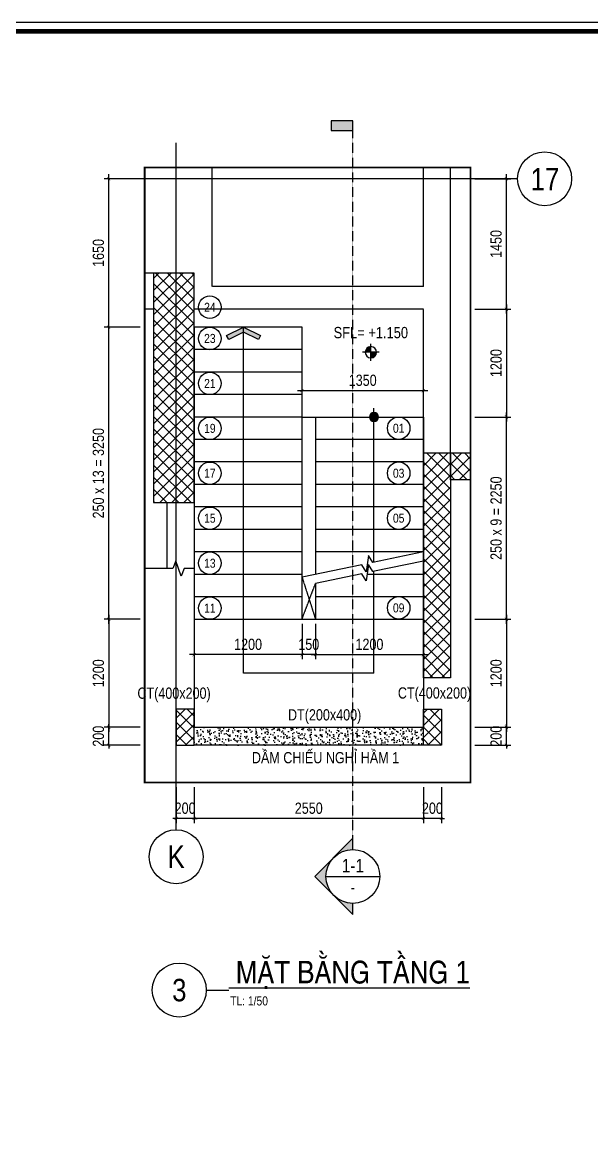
# Model space of a CAD drawing. Header units: millimetres. Extents: x 379264 to 1158416, y -283062 to 356890.
# Drawn here: x 918241 to 924574, y -14598 to -2202 of the extents above; entities that cross this region are included whole.
import ezdxf
from ezdxf.enums import TextEntityAlignment as Align

# ---------------------------------------------------------------- set-up
doc = ezdxf.new("R2010")
doc.units = ezdxf.units.MM
for name, pattern in [('BLOCK C - CHI TIET THANG 7 - 15T$0$$0$HIDDEN', [0.375, 0.25, -0.125]), ('BLOCK C - CHI TIET THANG 7 - 15T$0$HIDDEN', [0.375, 0.25, -0.125]), ('CENTER', [2, 1.25, -0.25, 0.25, -0.25]), ('HIDDEN', [9.525, 6.35, -3.175]), ('mb_loi thang 2-19 twa$0$Core 1A$0$Hidden10.5', [1.5, 1, -0.5])]:
    doc.linetypes.add(name, pattern=pattern)
for name, color, linetype in [('01PM. TEXT A', 3, 'Continuous'), ('02PM. TEXT B', 4, 'Continuous'), ('03PM. TEXT C', 1, 'Continuous'), ('04PM. THIN', 7, 'Continuous'), ('05PM. FRAME', 4, 'Continuous'), ('06PM. HIDDEN', 4, 'HIDDEN'), ('07PM. WACO', 6, 'Continuous'), ('11PM. DIM', 2, 'Continuous'), ('12PM. GRID', 8, 'CENTER'), ('13PM. HATCH', 8, 'Continuous'), ('BLOCK C - CHI TIET THANG 7 - 15T$0$Ghi chu ban ve', 3, 'Continuous'), ('BLOCK C - CHI TIET THANG 7 - 15T$0$Ky hieu Truc', 1, 'Continuous'), ('BLOCK C - CHI TIET THANG 7 - 15T$0$Number Step', 94, 'Continuous'), ('MB Ham 1$0$Staircase', 30, 'Continuous'), ('MB_Cot tang 1$0$Concrete Line', 6, 'Continuous'), ('mb_loi thang 2-19 twa$0$Opening Hidden', 154, 'mb_loi thang 2-19 twa$0$Core 1A$0$Hidden10.5')]:
    doc.layers.add(name, color=color, linetype=linetype)
doc.styles.add('[PMDC2013]STYLE', font='arial.ttf', dxfattribs={"width": 0.8})
doc.styles.add('BLOCK B - CHI TIET THANG 5$0$VNI-HelveC', font='VHELVCN_0.TTF')
doc.styles.add('BLOCK C - CHI TIET THANG 7 - 15T$0$$0$Title Block Bold', font='VHELVEB_0.TTF')
doc.styles.add('BLOCK C - CHI TIET THANG 7 - 15T$0$VNI-HelveC', font='VHELVCN_0.TTF')
doc.styles.add('BLOCK C - CHI TIET THANG 7 - 15T$0$VNI-HelveCB', font='VHELVCB_0.TTF')
doc.dimstyles.new('BLOCK A - CHI TIET THANG 1$0$Dim 50 (A1-A2)', dxfattribs={"dimscale": 50, "dimtxt": 2.5, "dimasz": 0.7, "dimexe": 1, "dimexo": 1, "dimgap": 1, "dimtad": 1, "dimdec": 0, "dimzin": 12, "dimdsep": 46, "dimtxsty": '[PMDC2013]STYLE', "dimblk": 'ARCHTICK', "dimcen": 0, "dimdle": 1, "dimclrd": 2, "dimclre": 2, "dimclrt": 4, "dimadec": 0, "dimazin": 0, "dimtfac": 1, "dimtdec": 0, "dimtix": 1, "dimtmove": 2, "dimatfit": 3, "dimldrblk": 'ARCHTICK', "dimfxl": 1, "dimtolj": 1, "dimtzin": 0, "dimarcsym": 0})

# ---------------------------------------------------------------- blocks, each defined once
blk = doc.blocks.new('BLOCK C - CHI TIET THANG 7 - 15T$0$HTT-Title')
at = {"lineweight": -2}
blk.add_line((6, 0), (11, 0), dxfattribs=at)
at = {"linetype": 'ByBlock', "lineweight": -2}
blk.add_circle((0, 0), 6, dxfattribs=at)
at = {"linetype": 'ByBlock', "lineweight": -2, "style": 'BLOCK C - CHI TIET THANG 7 - 15T$0$VNI-HelveCB'}
blk.add_attdef('DWG.NAME', text='', height=5, dxfattribs=at).set_placement((11, 0), align=Align.BOTTOM_LEFT)
blk.add_attdef('NUMBER', text='', height=5, dxfattribs=at).set_placement((0, 0), align=Align.MIDDLE_CENTER)
at = {"linetype": 'ByBlock', "lineweight": -2, "style": 'BLOCK C - CHI TIET THANG 7 - 15T$0$VNI-HelveC'}
blk.add_attdef('SCALE', text='', height=2, dxfattribs=at).set_placement((11.32, -1.41), align=Align.TOP_LEFT)
blk = doc.blocks.new('*U939')
blk.add_hatch(color=256).paths.add_polyline_path([(-480, 16811), (-480, 16597), (0, 16597), (0, 16811)])
h = blk.add_hatch(color=256)
edge = h.paths.add_edge_path()
edge.add_line((0, 600), (0, 849))
edge.add_line((0, 849), (-849, 0))
edge.add_line((-849, 0), (0, -849))
edge.add_line((0, -849), (0, -600))
edge.add_arc((0, 0), 600, 90, 270, ccw=False)
at = {"linetype": 'BLOCK C - CHI TIET THANG 7 - 15T$0$$0$HIDDEN', "ltscale": 10}
blk.add_line((0, 600), (0, 16811), dxfattribs=at)
blk.add_line((-600, 0), (600, 0))
blk.add_lwpolyline([(-480, 16811), (-480, 16597), (0, 16597), (0, 16811)], close=True)
blk.add_lwpolyline([(0, 600), (0, 849), (-849, 0), (0, -849), (0, -600, -1)], format="xyb", close=True)
blk.add_circle((0, 0), 600)
at = {"style": 'BLOCK C - CHI TIET THANG 7 - 15T$0$$0$Title Block Bold', "flags": 8}
blk.add_attdef('VIEWNUMBER', text='', height=300, dxfattribs=at).set_placement((0, 0), align=Align.BOTTOM_CENTER)
blk.add_attdef('DRAWINGREFERENCE', text='', height=250, dxfattribs=at).set_placement((0, -120), align=Align.TOP_CENTER)
blk = doc.blocks.new('*U962')
at = {"layer": '13PM. HATCH'}
h = blk.add_hatch(dxfattribs=at)
h.set_pattern_fill('ANSI37', color=256, scale=30, style=0)
h.set_pattern_definition([(45, (50, -2250), (-67.352, 67.352), []), (135, (50, -2250), (-67.352, -67.352), [])])
h.paths.add_polyline_path([(-200, 150), (-200, -2400), (250, -2400), (250, 150)])
at = {"layer": '07PM. WACO'}
blk.add_lwpolyline([(-200, 150), (-200, -2400), (250, -2400), (250, 150)], close=True, dxfattribs=at)
blk = doc.blocks.new('*U963')
at = {"layer": '13PM. HATCH'}
h = blk.add_hatch(dxfattribs=at)
h.set_pattern_fill('ANSI37', color=256, scale=30, style=0)
h.set_pattern_definition([(45, (-2400, 3e-14), (-67.352, 67.352), []), (135, (-2400, 3e-14), (-67.352, -67.352), [])])
h.paths.add_polyline_path([(-2450, 150), (-2450, -150), (50, -150), (50, 150)])
at = {"layer": '07PM. WACO'}
blk.add_lwpolyline([(-2450, 150), (-2450, -150), (50, -150), (50, 150)], close=True, dxfattribs=at)
blk = doc.blocks.new('BLOCK C - CHI TIET THANG 7 - 15T$0$HTT-Grid')
at = {"layer": '05PM. FRAME', "linetype": 'ByBlock', "lineweight": -2}
blk.add_line((0, -2.5), (0, 0), dxfattribs=at)
blk.add_circle((0, -8.5), 6, dxfattribs=at)
at = {"layer": '03PM. TEXT C', "linetype": 'ByBlock', "lineweight": -2, "style": 'BLOCK C - CHI TIET THANG 7 - 15T$0$VNI-HelveC'}
blk.add_attdef('GRID', text='', height=5, dxfattribs=at).set_placement((0, -8.5), align=Align.MIDDLE)
blk = doc.blocks.new('_ArchTick')
at = {"color": 0, "linetype": 'ByBlock', "const_width": 0.15}
blk.add_lwpolyline([(-0.5, -0.5), (0.5, 0.5)], dxfattribs=at)
blk = doc.blocks.new('*D936')
at = {"layer": '11PM. DIM', "color": 2, "lineweight": -2, "transparency": 16777216}
for p, q in [((200, -6766), (200, -7166)), ((2750, -6766), (2750, -7166)), ((2800, -7116), (150, -7116))]:
    blk.add_line(p, q, dxfattribs=at)
at = {"layer": 'Defpoints', "color": 0, "transparency": 16777216}
for p in [(200, -6716), (2750, -6716), (200, -7116)]:
    blk.add_point(p, dxfattribs=at)
at = {"layer": '11PM. DIM', "color": 2, "lineweight": -2, "transparency": 16777216, "xscale": 35, "yscale": 35, "zscale": 35, "rotation": 180}
blk.add_blockref('_ArchTick', (200, -7116), dxfattribs=at)
at = {"layer": '11PM. DIM', "color": 2, "lineweight": -2, "transparency": 16777216, "xscale": 35, "yscale": 35, "zscale": 35}
blk.add_blockref('_ArchTick', (2750, -7116), dxfattribs=at)
at = {"layer": '11PM. DIM', "color": 4, "transparency": 16777216, "insert": (1475, -7002), "char_height": 125, "attachment_point": 5, "style": '[PMDC2013]STYLE'}
blk.add_mtext('\\A1;2550', dxfattribs=at)
blk = doc.blocks.new('*D937')
at = {"layer": '11PM. DIM', "color": 2, "lineweight": -2, "transparency": 16777216}
for p, q in [((0, -6766), (0, -7166)), ((200, -6766), (200, -7166)), ((0, -7116), (-35, -7116)), ((200, -7116), (0, -7116)), ((200, -7116), (235, -7116))]:
    blk.add_line(p, q, dxfattribs=at)
at = {"layer": 'Defpoints', "color": 0, "transparency": 16777216}
for p in [(0, -6716), (200, -6716), (0, -7116)]:
    blk.add_point(p, dxfattribs=at)
at = {"layer": '11PM. DIM', "color": 2, "lineweight": -2, "transparency": 16777216, "xscale": 35, "yscale": 35, "zscale": 35}
blk.add_blockref('_ArchTick', (0, -7116), dxfattribs=at)
at = {"layer": '11PM. DIM', "color": 2, "lineweight": -2, "transparency": 16777216, "xscale": 35, "yscale": 35, "zscale": 35, "rotation": 180}
blk.add_blockref('_ArchTick', (200, -7116), dxfattribs=at)
at = {"layer": '11PM. DIM', "color": 4, "transparency": 16777216, "insert": (100, -7002), "char_height": 125, "attachment_point": 5, "style": '[PMDC2013]STYLE'}
blk.add_mtext('\\A1;200', dxfattribs=at)
blk = doc.blocks.new('*D938')
at = {"layer": '11PM. DIM', "color": 2, "lineweight": -2, "transparency": 16777216}
for p, q in [((2750, -6766), (2750, -7166)), ((2950, -6766), (2950, -7166)), ((2750, -7116), (2715, -7116)), ((2950, -7116), (2750, -7116)), ((2950, -7116), (2985, -7116))]:
    blk.add_line(p, q, dxfattribs=at)
at = {"layer": 'Defpoints', "color": 0, "transparency": 16777216}
for p in [(2750, -6716), (2950, -6716), (2750, -7116)]:
    blk.add_point(p, dxfattribs=at)
at = {"layer": '11PM. DIM', "color": 2, "lineweight": -2, "transparency": 16777216, "xscale": 35, "yscale": 35, "zscale": 35}
blk.add_blockref('_ArchTick', (2750, -7116), dxfattribs=at)
at = {"layer": '11PM. DIM', "color": 2, "lineweight": -2, "transparency": 16777216, "xscale": 35, "yscale": 35, "zscale": 35, "rotation": 180}
blk.add_blockref('_ArchTick', (2950, -7116), dxfattribs=at)
at = {"layer": '11PM. DIM', "color": 4, "transparency": 16777216, "insert": (2850, -7002), "char_height": 125, "attachment_point": 5, "style": '[PMDC2013]STYLE'}
blk.add_mtext('\\A1;200', dxfattribs=at)
blk = doc.blocks.new('BLOCK C - CHI TIET THANG 7 - 15T$0$Number Step')
at = {"color": 0, "linetype": 'ByBlock'}
blk.add_circle((0, 0), 2.5, dxfattribs=at)
at = {"color": 0, "linetype": 'ByBlock', "lineweight": -2, "style": 'BLOCK C - CHI TIET THANG 7 - 15T$0$VNI-HelveCB'}
blk.add_attdef('TEXT', text='', height=2, dxfattribs=at).set_placement((0, 0), align=Align.MIDDLE)
blk = doc.blocks.new('MB Ham 1$0$Dot')
at = {"linetype": 'ByBlock', "lineweight": -2}
h = blk.add_hatch(color=0, dxfattribs=at)
edge = h.paths.add_edge_path()
edge.add_arc((0, 0), 0.5, 0, 360)
at = {"color": 0, "linetype": 'ByBlock', "lineweight": -2}
blk.add_line((0, -1), (0, 1), dxfattribs=at)
blk.add_circle((0, 0), 0.5, dxfattribs=at)
blk = doc.blocks.new('MB Ham 1$0$Arrow 60')
at = {"linetype": 'ByBlock', "lineweight": -2}
h = blk.add_hatch(color=0, dxfattribs=at)
h.paths.add_polyline_path([(1.88, 0.94), (1.65, 1.38), (0, 0.56), (-1.65, 1.38), (-1.88, 0.94), (0, 0)], flags=17)
h.paths.add_polyline_path([(1.65, 1.38), (1.88, 0.94), (0, 0), (-1.88, 0.94), (-1.65, 1.38), (0, 0.56)])
blk.add_hatch(color=0, dxfattribs=at).paths.add_polyline_path([(1.65, 1.38), (1.88, 0.94), (0, 0), (-1.88, 0.94), (-1.65, 1.38), (0, 0.56)])
at = {"color": 0, "linetype": 'ByBlock', "lineweight": -2}
blk.add_lwpolyline([(1.65, 1.38), (1.88, 0.94), (0, 0), (-1.88, 0.94), (-1.65, 1.38), (0, 0.56)], close=True, dxfattribs=at)
blk = doc.blocks.new('*D968')
at = {"layer": '11PM. DIM', "color": 2, "lineweight": -2, "transparency": 16777216}
for p, q in [((920152, -8893), (920152, -9286)), ((921352, -8893), (921352, -9286)), ((921402, -9236), (920102, -9236))]:
    blk.add_line(p, q, dxfattribs=at)
at = {"layer": 'Defpoints', "color": 0, "transparency": 16777216}
for p in [(920152, -8843), (921352, -8843), (920152, -9236)]:
    blk.add_point(p, dxfattribs=at)
at = {"layer": '11PM. DIM', "color": 2, "lineweight": -2, "transparency": 16777216, "xscale": 35, "yscale": 35, "zscale": 35, "rotation": 180}
blk.add_blockref('_ArchTick', (920152, -9236), dxfattribs=at)
at = {"layer": '11PM. DIM', "color": 2, "lineweight": -2, "transparency": 16777216, "xscale": 35, "yscale": 35, "zscale": 35}
blk.add_blockref('_ArchTick', (921352, -9236), dxfattribs=at)
at = {"layer": '11PM. DIM', "color": 4, "transparency": 16777216, "insert": (920752, -9122), "char_height": 125, "attachment_point": 5, "style": '[PMDC2013]STYLE'}
blk.add_mtext('\\A1;1200', dxfattribs=at)
blk = doc.blocks.new('*D969')
at = {"layer": '11PM. DIM', "color": 2, "lineweight": -2, "transparency": 16777216}
for p, q in [((921502, -8893), (921502, -9286)), ((922702, -8893), (922702, -9286)), ((921452, -9236), (922752, -9236))]:
    blk.add_line(p, q, dxfattribs=at)
at = {"layer": 'Defpoints', "color": 0, "transparency": 16777216}
for p in [(921502, -8843), (922702, -8843), (922702, -9236)]:
    blk.add_point(p, dxfattribs=at)
at = {"layer": '11PM. DIM', "color": 2, "lineweight": -2, "transparency": 16777216, "xscale": 35, "yscale": 35, "zscale": 35, "rotation": 180}
blk.add_blockref('_ArchTick', (921502, -9236), dxfattribs=at)
at = {"layer": '11PM. DIM', "color": 2, "lineweight": -2, "transparency": 16777216, "xscale": 35, "yscale": 35, "zscale": 35}
blk.add_blockref('_ArchTick', (922702, -9236), dxfattribs=at)
at = {"layer": '11PM. DIM', "color": 4, "transparency": 16777216, "insert": (922102, -9122), "char_height": 125, "attachment_point": 5, "style": '[PMDC2013]STYLE'}
blk.add_mtext('\\A1;1200', dxfattribs=at)
blk = doc.blocks.new('BLOCK B - CHI TIET THANG 5$0$13123123213')
at = {"linetype": 'ByBlock'}
h = blk.add_hatch(color=0, dxfattribs=at)
h.paths.add_polyline_path([(0, 1), (0, 0), (1, 0, 0.414214)])
h.paths.add_polyline_path([(0, 0), (-1, 0, 0.414214), (0, -1)])
at = {"color": 0, "linetype": 'ByBlock'}
for p, q in [((-1.5, 0), (1.5, 0)), ((0, -1.5), (0, 1.5))]:
    blk.add_line(p, q, dxfattribs=at)
blk.add_circle((0, 0), 1, dxfattribs=at)
at = {"color": 0, "linetype": 'ByBlock', "lineweight": -2, "style": 'BLOCK B - CHI TIET THANG 5$0$VNI-HelveC'}
for tag, p in [('TEXT1', (0, 10.5)), ('TEXT2', (0, 7)), ('TEXT3', (0, 3.5))]:
    blk.add_attdef(tag, text='', height=2, dxfattribs=at).set_placement(p, align=Align.MIDDLE_CENTER)
blk = doc.blocks.new('*D970')
at = {"layer": '11PM. DIM', "color": 2, "lineweight": -2, "transparency": 16777216}
for p, q in [((921352, -8893), (921352, -9286)), ((921502, -8893), (921502, -9286)), ((921352, -9236), (921317, -9236)), ((921502, -9236), (921352, -9236)), ((921502, -9236), (921537, -9236))]:
    blk.add_line(p, q, dxfattribs=at)
at = {"layer": 'Defpoints', "color": 0, "transparency": 16777216}
for p in [(921352, -8843), (921502, -8843), (921352, -9236)]:
    blk.add_point(p, dxfattribs=at)
at = {"layer": '11PM. DIM', "color": 2, "lineweight": -2, "transparency": 16777216, "xscale": 35, "yscale": 35, "zscale": 35}
blk.add_blockref('_ArchTick', (921352, -9236), dxfattribs=at)
at = {"layer": '11PM. DIM', "color": 2, "lineweight": -2, "transparency": 16777216, "xscale": 35, "yscale": 35, "zscale": 35, "rotation": 180}
blk.add_blockref('_ArchTick', (921502, -9236), dxfattribs=at)
at = {"layer": '11PM. DIM', "color": 4, "transparency": 16777216, "insert": (921427, -9122), "char_height": 125, "attachment_point": 5, "style": '[PMDC2013]STYLE'}
blk.add_mtext('\\A1;150', dxfattribs=at)
blk = doc.blocks.new('*D982')
at = {"layer": '11PM. DIM', "color": 2, "lineweight": -2, "transparency": 16777216}
for p, q in [((923625, -10043), (923625, -10008)), ((923275, -10043), (923675, -10043)), ((923625, -10243), (923625, -10043)), ((923275, -10243), (923675, -10243)), ((923625, -10243), (923625, -10278))]:
    blk.add_line(p, q, dxfattribs=at)
at = {"layer": 'Defpoints', "color": 0, "transparency": 16777216}
for p in [(923225, -10043), (923625, -10043), (923225, -10243)]:
    blk.add_point(p, dxfattribs=at)
at = {"layer": '11PM. DIM', "color": 2, "lineweight": -2, "transparency": 16777216, "xscale": 35, "yscale": 35, "zscale": 35}
for p, rotation in [((923625, -10043), 270), ((923625, -10243), 90)]:
    blk.add_blockref('_ArchTick', p, dxfattribs=dict(at, rotation=rotation))
at = {"layer": '11PM. DIM', "color": 4, "transparency": 16777216, "insert": (923511, -10143), "char_height": 125, "attachment_point": 5, "rotation": 90, "style": '[PMDC2013]STYLE'}
blk.add_mtext('\\A1;200', dxfattribs=at)
blk = doc.blocks.new('*D983')
at = {"layer": '11PM. DIM', "color": 2, "lineweight": -2, "transparency": 16777216}
for p, q in [((923625, -8893), (923625, -6543)), ((923275, -6593), (923675, -6593)), ((923275, -8843), (923675, -8843))]:
    blk.add_line(p, q, dxfattribs=at)
at = {"layer": 'Defpoints', "color": 0, "transparency": 16777216}
for p in [(923225, -6593), (923625, -6593), (923225, -8843)]:
    blk.add_point(p, dxfattribs=at)
at = {"layer": '11PM. DIM', "color": 2, "lineweight": -2, "transparency": 16777216, "xscale": 35, "yscale": 35, "zscale": 35}
for p, rotation in [((923625, -6593), 90), ((923625, -8843), 270)]:
    blk.add_blockref('_ArchTick', p, dxfattribs=dict(at, rotation=rotation))
at = {"layer": '11PM. DIM', "color": 4, "transparency": 16777216, "insert": (923511, -7718), "char_height": 125, "attachment_point": 5, "rotation": 90, "style": '[PMDC2013]STYLE'}
blk.add_mtext('\\A1;250 x 9 = 2250', dxfattribs=at)
blk = doc.blocks.new('*D984')
at = {"layer": '11PM. DIM', "color": 2, "lineweight": -2, "transparency": 16777216}
for p, q in [((923625, -8793), (923625, -10093)), ((923275, -8843), (923675, -8843)), ((923275, -10043), (923675, -10043))]:
    blk.add_line(p, q, dxfattribs=at)
at = {"layer": 'Defpoints', "color": 0, "transparency": 16777216}
for p in [(923225, -8843), (923225, -10043), (923625, -10043)]:
    blk.add_point(p, dxfattribs=at)
at = {"layer": '11PM. DIM', "color": 2, "lineweight": -2, "transparency": 16777216, "xscale": 35, "yscale": 35, "zscale": 35}
for p, rotation in [((923625, -8843), 90), ((923625, -10043), 270)]:
    blk.add_blockref('_ArchTick', p, dxfattribs=dict(at, rotation=rotation))
at = {"layer": '11PM. DIM', "color": 4, "transparency": 16777216, "insert": (923511, -9443), "char_height": 125, "attachment_point": 5, "rotation": 90, "style": '[PMDC2013]STYLE'}
blk.add_mtext('\\A1;1200', dxfattribs=at)
blk = doc.blocks.new('*D985')
at = {"layer": '11PM. DIM', "color": 2, "lineweight": -2, "transparency": 16777216}
for p, q in [((923275, -5393), (923675, -5393)), ((923625, -5343), (923625, -6643)), ((923275, -6593), (923675, -6593))]:
    blk.add_line(p, q, dxfattribs=at)
at = {"layer": 'Defpoints', "color": 0, "transparency": 16777216}
for p in [(923225, -5393), (923225, -6593), (923625, -6593)]:
    blk.add_point(p, dxfattribs=at)
at = {"layer": '11PM. DIM', "color": 2, "lineweight": -2, "transparency": 16777216, "xscale": 35, "yscale": 35, "zscale": 35}
for p, rotation in [((923625, -5393), 90), ((923625, -6593), 270)]:
    blk.add_blockref('_ArchTick', p, dxfattribs=dict(at, rotation=rotation))
at = {"layer": '11PM. DIM', "color": 4, "transparency": 16777216, "insert": (923511, -5993), "char_height": 125, "attachment_point": 5, "rotation": 90, "style": '[PMDC2013]STYLE'}
blk.add_mtext('\\A1;1200', dxfattribs=at)
blk = doc.blocks.new('*D986')
at = {"layer": '11PM. DIM', "color": 2, "lineweight": -2, "transparency": 16777216}
for p, q in [((923275, -3943), (923675, -3943)), ((923625, -5443), (923625, -3893)), ((923275, -5393), (923675, -5393))]:
    blk.add_line(p, q, dxfattribs=at)
at = {"layer": 'Defpoints', "color": 0, "transparency": 16777216}
for p in [(923225, -3943), (923625, -3943), (923225, -5393)]:
    blk.add_point(p, dxfattribs=at)
at = {"layer": '11PM. DIM', "color": 2, "lineweight": -2, "transparency": 16777216, "xscale": 35, "yscale": 35, "zscale": 35}
for p, rotation in [((923625, -3943), 90), ((923625, -5393), 270)]:
    blk.add_blockref('_ArchTick', p, dxfattribs=dict(at, rotation=rotation))
at = {"layer": '11PM. DIM', "color": 4, "transparency": 16777216, "insert": (923511, -4668), "char_height": 125, "attachment_point": 5, "rotation": 90, "style": '[PMDC2013]STYLE'}
blk.add_mtext('\\A1;1450', dxfattribs=at)
blk = doc.blocks.new('*D987')
at = {"layer": '11PM. DIM', "color": 2, "lineweight": -2, "transparency": 16777216}
for p, q in [((921302, -6299), (922752, -6299)), ((921352, -6543), (921352, -6249)), ((922702, -6543), (922702, -6249))]:
    blk.add_line(p, q, dxfattribs=at)
at = {"layer": 'Defpoints', "color": 0, "transparency": 16777216}
for p in [(922702, -6299), (921352, -6593), (922702, -6593)]:
    blk.add_point(p, dxfattribs=at)
at = {"layer": '11PM. DIM', "color": 2, "lineweight": -2, "transparency": 16777216, "xscale": 35, "yscale": 35, "zscale": 35, "rotation": 180}
blk.add_blockref('_ArchTick', (921352, -6299), dxfattribs=at)
at = {"layer": '11PM. DIM', "color": 2, "lineweight": -2, "transparency": 16777216, "xscale": 35, "yscale": 35, "zscale": 35}
blk.add_blockref('_ArchTick', (922702, -6299), dxfattribs=at)
at = {"layer": '11PM. DIM', "color": 4, "transparency": 16777216, "insert": (922027, -6185), "char_height": 125, "attachment_point": 5, "style": '[PMDC2013]STYLE'}
blk.add_mtext('\\A1;1350', dxfattribs=at)
blk = doc.blocks.new('*D988')
at = {"layer": '11PM. DIM', "color": 2, "lineweight": -2, "transparency": 16777216}
for p, q in [((919202, -8893), (919202, -5543)), ((919552, -5593), (919152, -5593)), ((919552, -8843), (919152, -8843))]:
    blk.add_line(p, q, dxfattribs=at)
at = {"layer": 'Defpoints', "color": 0, "transparency": 16777216}
for p in [(919202, -5593), (919602, -5593), (919602, -8843)]:
    blk.add_point(p, dxfattribs=at)
at = {"layer": '11PM. DIM', "color": 2, "lineweight": -2, "transparency": 16777216, "xscale": 35, "yscale": 35, "zscale": 35}
for p, rotation in [((919202, -5593), 90), ((919202, -8843), 270)]:
    blk.add_blockref('_ArchTick', p, dxfattribs=dict(at, rotation=rotation))
at = {"layer": '11PM. DIM', "color": 4, "transparency": 16777216, "insert": (919088, -7218), "char_height": 125, "attachment_point": 5, "rotation": 90, "style": '[PMDC2013]STYLE'}
blk.add_mtext('\\A1;250 x 13 = 3250', dxfattribs=at)
blk = doc.blocks.new('*D989')
at = {"layer": '11PM. DIM', "color": 2, "lineweight": -2, "transparency": 16777216}
for p, q in [((919552, -3943), (919152, -3943)), ((919202, -5643), (919202, -3893)), ((919552, -5593), (919152, -5593))]:
    blk.add_line(p, q, dxfattribs=at)
at = {"layer": 'Defpoints', "color": 0, "transparency": 16777216}
for p in [(919202, -3943), (919602, -3943), (919602, -5593)]:
    blk.add_point(p, dxfattribs=at)
at = {"layer": '11PM. DIM', "color": 2, "lineweight": -2, "transparency": 16777216, "xscale": 35, "yscale": 35, "zscale": 35}
for p, rotation in [((919202, -3943), 90), ((919202, -5593), 270)]:
    blk.add_blockref('_ArchTick', p, dxfattribs=dict(at, rotation=rotation))
at = {"layer": '11PM. DIM', "color": 4, "transparency": 16777216, "insert": (919088, -4768), "char_height": 125, "attachment_point": 5, "rotation": 90, "style": '[PMDC2013]STYLE'}
blk.add_mtext('\\A1;1650', dxfattribs=at)
blk = doc.blocks.new('*D990')
at = {"layer": '11PM. DIM', "color": 2, "lineweight": -2, "transparency": 16777216}
for p, q in [((919202, -10043), (919202, -10008)), ((919552, -10043), (919152, -10043)), ((919202, -10243), (919202, -10043)), ((919552, -10243), (919152, -10243)), ((919202, -10243), (919202, -10278))]:
    blk.add_line(p, q, dxfattribs=at)
at = {"layer": 'Defpoints', "color": 0, "transparency": 16777216}
for p in [(919202, -10043), (919602, -10043), (919602, -10243)]:
    blk.add_point(p, dxfattribs=at)
at = {"layer": '11PM. DIM', "color": 2, "lineweight": -2, "transparency": 16777216, "xscale": 35, "yscale": 35, "zscale": 35}
for p, rotation in [((919202, -10043), 270), ((919202, -10243), 90)]:
    blk.add_blockref('_ArchTick', p, dxfattribs=dict(at, rotation=rotation))
at = {"layer": '11PM. DIM', "color": 4, "transparency": 16777216, "insert": (919088, -10143), "char_height": 125, "attachment_point": 5, "rotation": 90, "style": '[PMDC2013]STYLE'}
blk.add_mtext('\\A1;200', dxfattribs=at)
blk = doc.blocks.new('*D991')
at = {"layer": '11PM. DIM', "color": 2, "lineweight": -2, "transparency": 16777216}
for p, q in [((919202, -8793), (919202, -10093)), ((919552, -8843), (919152, -8843)), ((919552, -10043), (919152, -10043))]:
    blk.add_line(p, q, dxfattribs=at)
at = {"layer": 'Defpoints', "color": 0, "transparency": 16777216}
for p in [(919602, -8843), (919202, -10043), (919602, -10043)]:
    blk.add_point(p, dxfattribs=at)
at = {"layer": '11PM. DIM', "color": 2, "lineweight": -2, "transparency": 16777216, "xscale": 35, "yscale": 35, "zscale": 35}
for p, rotation in [((919202, -8843), 90), ((919202, -10043), 270)]:
    blk.add_blockref('_ArchTick', p, dxfattribs=dict(at, rotation=rotation))
at = {"layer": '11PM. DIM', "color": 4, "transparency": 16777216, "insert": (919088, -9443), "char_height": 125, "attachment_point": 5, "rotation": 90, "style": '[PMDC2013]STYLE'}
blk.add_mtext('\\A1;1200', dxfattribs=at)
blk = doc.blocks.new('CHG_XX_Khung ten')
blk.add_lwpolyline([(15, 579), (826, 579), (826, 15), (15, 15)], close=True)
at = {"color": 4, "linetype": 'Continuous', "const_width": 1}
blk.add_lwpolyline([(17, 577), (824, 577), (824, 17), (17, 17)], close=True, dxfattribs=at)
blk = doc.blocks.new('A$C3FE462B1')
at = {"layer": '13PM. HATCH'}
h = blk.add_hatch(dxfattribs=at)
h.set_pattern_fill('ANSI37', color=256, scale=30, style=0)
h.set_pattern_definition([(45, (-799449.21, 73304.61), (-67.351921, 67.351921), []), (135, (-799449.21, 73304.61), (-67.351921, -67.351921), [])])
h.paths.add_polyline_path([(3050, -3350), (3273.2, -3350), (3273.2, -3050), (3050, -3050)])
h = blk.add_hatch(dxfattribs=at)
h.set_pattern_fill('ANSI37', color=256, scale=30, angle=90, style=0)
h.set_pattern_definition([(135, (16200.39, -28150.02), (-67.35192, -67.35192), []), (225, (16200.39, -28150.02), (67.35192, -67.35192), [])])
h.paths.add_polyline_path([(0, -6300), (200, -6300), (200, -5900), (0, -5900)])
h = blk.add_hatch(dxfattribs=at)
h.set_pattern_fill('ANSI37', color=256, scale=30, angle=90, style=0)
h.set_pattern_definition([(135, (16202.54, -28150.02), (-67.35192, -67.35192), []), (225, (16202.54, -28150.02), (67.35192, -67.35192), [])])
h.paths.add_polyline_path([(2950.2, -6300), (2750.2, -6300), (2750.2, -5900), (2950.2, -5900)])
h = blk.add_hatch(dxfattribs=at)
h.set_pattern_fill('AR-SAND', color=256, scale=1.5, angle=-45, style=0)
h.set_pattern_definition([(352.5, (7357.404, 148275.5), (50.213023, 53.607202), [0, -57.912, 0, -64.77, 0, -61.9125]), (322.5, (7357.4, 148275.5), (123.70993, 28.35164), [0, -31.242, 0, -52.197, 0, -20.0025]), (282.5, (7324.267, 148308.64), (84.049847, -83.744974), [0, -19.05, 0, -68.58, 0, -89.535]), (272.5, (7324.27, 148308.64), (104.63262, -57.342166), [0, -9.525, 0, -44.958, 0, -51.435])])
h.paths.add_polyline_path([(198.2, -6100), (2748.2, -6100), (2748.2, -6300), (198.2, -6300)])
at = {"linetype": 'BLOCK C - CHI TIET THANG 7 - 15T$0$HIDDEN', "ltscale": 10, "const_width": 20}
blk.add_lwpolyline([(-350, 126.3), (3273.2, 126.3), (3273.2, -6715.7), (-350, -6715.7)], close=True, dxfattribs=at)
at = {"layer": '05PM. FRAME', "ltscale": 0.25}
blk.add_line((2750.2, -6300), (200, -6300), dxfattribs=at)
at = {"layer": '06PM. HIDDEN', "linetype": 'HIDDEN', "ltscale": 0.25}
blk.add_line((200, -6100), (2750.2, -6100), dxfattribs=at)
at = {"layer": '07PM. WACO'}
blk.add_lwpolyline([(3273.2, -3350), (3050, -3350), (3050, -3050), (3273.2, -3050)], dxfattribs=at)
for points in [[(0, -6300), (200, -6300), (200, -5900), (0, -5900)], [(2950.2, -6300), (2750.2, -6300), (2750.2, -5900), (2950.2, -5900)]]:
    blk.add_lwpolyline(points, close=True, dxfattribs=at)
at = {"layer": '12PM. GRID', "ltscale": 3}
for p, q in [((0, -7240.7), (0, 401.5)), ((3673.2, 0), (-546.7, 0))]:
    blk.add_line(p, q, dxfattribs=at)
at = {"layer": 'BLOCK C - CHI TIET THANG 7 - 15T$0$Ky hieu Truc'}
ref = blk.add_blockref('BLOCK C - CHI TIET THANG 7 - 15T$0$HTT-Grid', (3673.2, 0), dxfattribs=dict(at, xscale=50, yscale=50, zscale=50, rotation=90))
ref.add_attrib('GRID', '17', dxfattribs={"layer": '0', "linetype": 'ByBlock', "lineweight": -2, "height": 250, "style": 'BLOCK C - CHI TIET THANG 7 - 15T$0$VNI-HelveC'}).set_placement((4102.5, -4.3), align=Align.MIDDLE)
ref = blk.add_blockref('BLOCK C - CHI TIET THANG 7 - 15T$0$HTT-Grid', (0, -7115.7), dxfattribs=dict(at, xscale=50, yscale=50, zscale=50))
ref.add_attrib('GRID', 'K', dxfattribs={"layer": '0', "linetype": 'ByBlock', "lineweight": -2, "height": 250, "style": 'BLOCK C - CHI TIET THANG 7 - 15T$0$VNI-HelveC'}).set_placement((0, -7540.7), align=Align.MIDDLE)
at = {"layer": 'MB_Cot tang 1$0$Concrete Line'}
blk.add_blockref('*U962', (-50, -1200), dxfattribs=at)
at = {"layer": 'MB_Cot tang 1$0$Concrete Line', "xscale": -1, "rotation": 270}
blk.add_blockref('*U963', (2900, -3100), dxfattribs=at)
at = {"layer": '01PM. TEXT A', "style": '[PMDC2013]STYLE', "width": 0.8}
for s, p in [('CT(400x200)', (-430.6, -5784.1, 0)), ('DT(200x400)', (1244.2, -6025.1, 0))]:
    blk.add_text(s, height=125, dxfattribs=at).set_placement(p)
at = {"layer": '11PM. DIM'}
for base, p1, p2, picture, middle in [((0, -7115.7), (200, -6715.7), (0, -6715.7), '*D937', (100, -7001.9)), ((200, -7115.7), (2750, -6715.7), (200, -6715.7), '*D936', (1475, -7001.9)), ((2750, -7115.7), (2950, -6715.7), (2750, -6715.7), '*D938', (2850, -7001.9))]:
    dim = blk.add_linear_dim(base=base, p1=p1, p2=p2, angle=180, dimstyle='BLOCK A - CHI TIET THANG 1$0$Dim 50 (A1-A2)', dxfattribs=at)
    dim.commit()
    dim.dimension.update_dxf_attribs({"geometry": picture, "text_midpoint": middle})

msp = doc.modelspace()

# ---------------------------------------------------------------- linework, layer by layer
at = {"layer": '05PM. FRAME', "ltscale": 0.25}
for p, q in [((921351.91, -6592.69), (922701.86, -6592.68)), ((922701.86, -6592.68), (922701.86, -8842.68)), ((921501.86, -8444.83), (921501.86, -8842.68)), ((920151.86, -8842.68), (920151.86, -10042.68)), ((920151.91, -8842.68), (922701.86, -8842.68)), ((922701.86, -8842.68), (922701.86, -10042.68))]:
    msp.add_line(p, q, dxfattribs=at)
for points in [[(921351.91, -8842.68), (921351.91, -5592.69), (920151.91, -5592.69), (920151.91, -8842.68), (921351.91, -8842.68)], [(922701.86, -8092.68), (922138.43, -8210.06), (922090.33, -8132.38), (922064.16, -8313.24), (922016.06, -8235.56), (921351.91, -8373.92)], [(920152.36, -8277.32), (920040.52, -8277.32), (920009.27, -8363.18), (919946.77, -8191.46), (919915.52, -8277.32), (919601.91, -8277.32)], [(922701.86, -8194.83), (922138.43, -8312.21), (922090.33, -8234.53), (922064.16, -8415.38), (922016.06, -8337.7), (921501.86, -8444.83)]]:
    msp.add_lwpolyline(points, dxfattribs=at)
at = {"layer": '06PM. HIDDEN', "linetype": 'HIDDEN', "ltscale": 0.25}
for p, q in [((919951.91, -4992.68), (919951.91, -3816.4)), ((920351.91, -5142.68), (920351.91, -3816.4)), ((922701.91, -5142.68), (922701.91, -3816.4)), ((923001.91, -6992.68), (923001.91, -3816.4)), ((919950.69, -4992.68), (919601.91, -4992.68)), ((922701.91, -5142.68), (920351.91, -5142.68)), ((919701.91, -5392.68), (919601.91, -5392.68)), ((922701.91, -5392.68), (920151.91, -5392.68)), ((922701.91, -6992.68), (922701.91, -5392.68)), ((919851.91, -8277.32), (919851.91, -7542.68))]:
    msp.add_line(p, q, dxfattribs=at)
at = {"layer": '13PM. HATCH'}
for p, q in [((920701.91, -9442.68), (920701.89, -5592.69)), ((921351.91, -5842.69), (920151.91, -5842.69)), ((921351.91, -6092.69), (920151.91, -6092.69)), ((921351.91, -6342.69), (920151.91, -6342.69)), ((921351.91, -6592.69), (920151.91, -6592.69)), ((921501.86, -6592.69), (921501.86, -8342.68)), ((922151.86, -8207.26), (922151.86, -6592.68)), ((921351.91, -6842.69), (920151.91, -6842.69)), ((922701.86, -6842.68), (921501.86, -6842.68)), ((921351.91, -7092.69), (920151.91, -7092.69)), ((922701.86, -7092.68), (921501.86, -7092.68)), ((921351.91, -7342.69), (920151.91, -7342.69)), ((922701.86, -7342.68), (921501.86, -7342.68)), ((921351.91, -7592.69), (920151.91, -7592.69)), ((922701.86, -7592.68), (921501.86, -7592.68)), ((921351.91, -7842.69), (920151.91, -7842.69)), ((922701.86, -7842.68), (921501.86, -7842.68)), ((921351.91, -8092.69), (920151.91, -8092.69)), ((922701.86, -8092.68), (921501.86, -8092.68)), ((921351.91, -8342.69), (920151.91, -8342.69)), ((921501.87, -8342.68), (921501.86, -8342.68)), ((922701.86, -8342.68), (922074.68, -8342.68)), ((922151.86, -9442.68), (922151.86, -8309.41)), ((921351.91, -8592.69), (920151.91, -8592.69)), ((922701.86, -8592.68), (921501.86, -8592.68)), ((922151.86, -9442.68), (920701.91, -9442.69))]:
    msp.add_line(p, q, dxfattribs=at)
at = {"layer": 'MB Ham 1$0$Staircase'}
msp.add_line((921601.86, -8842.68), (922701.86, -8842.68), dxfattribs=at)

# ---------------------------------------------------------------- block references
at = {"layer": '02PM. TEXT B'}
ref = msp.add_blockref('BLOCK B - CHI TIET THANG 5$0$13123123213', (922117.59, -5872.42), dxfattribs=dict(at, xscale=-62.5, yscale=62.5, zscale=62.5))
ref.add_attrib('TEXT3', 'SFL= +1.150', dxfattribs={"layer": '0', "color": 0, "linetype": 'ByBlock', "lineweight": -2, "height": 125, "style": 'BLOCK B - CHI TIET THANG 5$0$VNI-HelveC'}).set_placement((922117.25, -5653.67), align=Align.MIDDLE_CENTER)
at = {"layer": '07PM. WACO'}
ref = msp.add_blockref('*U939', (921917.73, -11703.09), dxfattribs=dict(at, xscale=0.5, yscale=0.5, zscale=0.5))
ref.add_attrib('VIEWNUMBER', '1-1', dxfattribs={"layer": '0', "height": 150, "style": 'BLOCK C - CHI TIET THANG 7 - 15T$0$VNI-HelveCB'}).set_placement((921917.73, -11703.09), align=Align.BOTTOM_CENTER)
ref.add_attrib('DRAWINGREFERENCE', '-', dxfattribs={"layer": '0', "height": 125, "style": 'BLOCK C - CHI TIET THANG 7 - 15T$0$VNI-HelveCB'}).set_placement((921917.73, -11763.09), align=Align.TOP_CENTER)
at = {"layer": '12PM. GRID'}
msp.add_blockref('A$C3FE462B1', (919951.91, -3942.68), dxfattribs=at)
at = {"layer": '13PM. HATCH', "xscale": 100, "yscale": 100, "zscale": 100, "rotation": 180}
msp.add_blockref('MB Ham 1$0$Arrow 60', (920701.89, -5592.69), dxfattribs=at)
at = {"layer": '13PM. HATCH', "xscale": -100, "yscale": 100, "zscale": 100}
msp.add_blockref('MB Ham 1$0$Dot', (922151.86, -6592.68), dxfattribs=at)
at = {"layer": 'BLOCK C - CHI TIET THANG 7 - 15T$0$Ghi chu ban ve'}
ref = msp.add_blockref('BLOCK C - CHI TIET THANG 7 - 15T$0$HTT-Title', (919987.24, -12966.56), dxfattribs=dict(at, xscale=50, yscale=50, zscale=50))
ref.add_attrib('NUMBER', '3', dxfattribs={"layer": '0', "color": 0, "linetype": 'ByBlock', "lineweight": -2, "height": 250, "style": 'BLOCK C - CHI TIET THANG 7 - 15T$0$VNI-HelveCB'}).set_placement((919987.24, -12966.56), align=Align.MIDDLE_CENTER)
ref.add_attrib('DWG.NAME', '%%u MAËT BAÈNG TAÀNG 1', dxfattribs={"layer": '0', "color": 3, "linetype": 'ByBlock', "lineweight": -2, "height": 250, "style": 'BLOCK C - CHI TIET THANG 7 - 15T$0$VNI-HelveCB'}).set_placement((920537.24, -12966.56), align=Align.BOTTOM_LEFT)
ref.add_attrib('SCALE', 'TL: 1/50', dxfattribs={"layer": '0', "color": 0, "linetype": 'ByBlock', "lineweight": -2, "height": 100, "style": 'BLOCK C - CHI TIET THANG 7 - 15T$0$VNI-HelveC'}).set_placement((920553.01, -13037.25), align=Align.TOP_LEFT)
at = {"layer": 'BLOCK C - CHI TIET THANG 7 - 15T$0$Number Step', "xscale": 50, "yscale": 50, "zscale": 50}
for p, values in [((920327.15, -5371.54), {'TEXT': '24'}), ((920327.15, -5718.69), {'TEXT': '23'}), ((920327.15, -6218.69), {'TEXT': '21'}), ((920327.15, -6718.69), {'TEXT': '19'}), ((922427.11, -6717.68), {'TEXT': '01'}), ((920327.15, -7218.69), {'TEXT': '17'}), ((922427.11, -7217.68), {'TEXT': '03'}), ((920327.15, -7718.69), {'TEXT': '15'}), ((922427.11, -7717.68), {'TEXT': '05'}), ((920327.15, -8218.69), {'TEXT': '13'}), ((920327.15, -8717.68), {'TEXT': '11'}), ((922427.11, -8715.69), {'TEXT': '09'})]:
    msp.add_blockref('BLOCK C - CHI TIET THANG 7 - 15T$0$Number Step', p, dxfattribs=at).add_auto_attribs(values)

# ---------------------------------------------------------------- texts
at = {"layer": '01PM. TEXT A', "style": '[PMDC2013]STYLE', "width": 0.8}
for s, p in [('CT(400x200)', (922418.38, -9724.49, -0.01)), ('DẦM CHIẾU NGHỈ HẦM 1', (920794.66, -10444.19, -0.01))]:
    msp.add_text(s, height=125, dxfattribs=at).set_placement(p)

# ---------------------------------------------------------------- dimensions: what is measured, and where the dimension line sits
at = {"layer": '11PM. DIM'}
for base, p1, p2, angle, picture, middle in [((919201.91, -3942.68), (919601.89, -5592.69), (919602.03, -3942.68), 90, '*D989', (919088.09, -4767.68)), ((923625.1, -3942.68), (923225.1, -5392.68), (923225.1, -3942.68), 90, '*D986', (923511.28, -4667.68)), ((923625.1, -6592.68), (923225.1, -5392.68), (923225.1, -6592.68), 270, '*D985', (923511.28, -5992.68)), ((922701.91, -6298.67), (921351.91, -6592.69), (922701.91, -6592.68), 180, '*D987', (922026.91, -6184.81)), ((919201.91, -10042.68), (919601.91, -8842.68), (919601.91, -10042.68), 270, '*D991', (919088.09, -9442.68)), ((923625.1, -10042.68), (923225.1, -8842.68), (923225.1, -10042.68), 270, '*D984', (923511.28, -9442.68)), ((922701.91, -9235.81), (921501.86, -8842.7), (922701.91, -8842.7), 180, '*D969', (922101.89, -9121.99)), ((919201.91, -10042.68), (919601.91, -10242.68), (919601.91, -10042.68), 90, '*D990', (919088.09, -10142.68)), ((923625.1, -10042.68), (923225.1, -10242.68), (923225.1, -10042.68), 90, '*D982', (923511.28, -10142.68))]:
    dim = msp.add_linear_dim(base=base, p1=p1, p2=p2, angle=angle, dimstyle='BLOCK A - CHI TIET THANG 1$0$Dim 50 (A1-A2)', dxfattribs=at)
    dim.commit()
    dim.dimension.update_dxf_attribs({"geometry": picture, "text_midpoint": middle})
for base, p1, p2, text, picture, middle in [((919201.91, -5592.69), (919601.91, -8842.68), (919601.91, -5592.69), '250 x 13 = <>', '*D988', (919088.05, -7217.68)), ((923625.1, -6592.68), (923225.1, -8842.68), (923225.1, -6592.68), '250 x 9 = <>', '*D983', (923511.28, -7717.68))]:
    dim = msp.add_linear_dim(base=base, p1=p1, p2=p2, angle=90, text=text, dimstyle='BLOCK A - CHI TIET THANG 1$0$Dim 50 (A1-A2)', dxfattribs=at)
    dim.commit()
    dim.dimension.update_dxf_attribs({"geometry": picture, "text_midpoint": middle})
for base, p1, p2, picture, middle in [((920151.86, -9235.81), (921351.91, -8842.68), (920151.86, -8842.7), '*D968', (920751.89, -9121.99)), ((921351.91, -9235.81), (921501.86, -8842.7), (921351.91, -8842.68), '*D970', (921426.89, -9121.99))]:
    dim = msp.add_linear_dim(base=base, p1=p1, p2=p2, dimstyle='BLOCK A - CHI TIET THANG 1$0$Dim 50 (A1-A2)', dxfattribs=at)
    dim.commit()
    dim.dimension.update_dxf_attribs({"geometry": picture, "text_midpoint": middle})

# ---------------------------------------------------------------- next in the draw order: block references
at = {"layer": '04PM. THIN', "xscale": 50, "yscale": 50, "zscale": 50}
msp.add_blockref('CHG_XX_Khung ten', (904129.92, -31152.33), dxfattribs=at)

# ---------------------------------------------------------------- next in the draw order: linework, layer by layer
at = {"layer": 'mb_loi thang 2-19 twa$0$Opening Hidden', "color": 8}
for p, q in [((921351.91, -8373.92), (921501.86, -8842.68)), ((921351.91, -8842.68), (921501.86, -8444.83))]:
    msp.add_line(p, q, dxfattribs=at)

doc.saveas('drawing.dxf')
